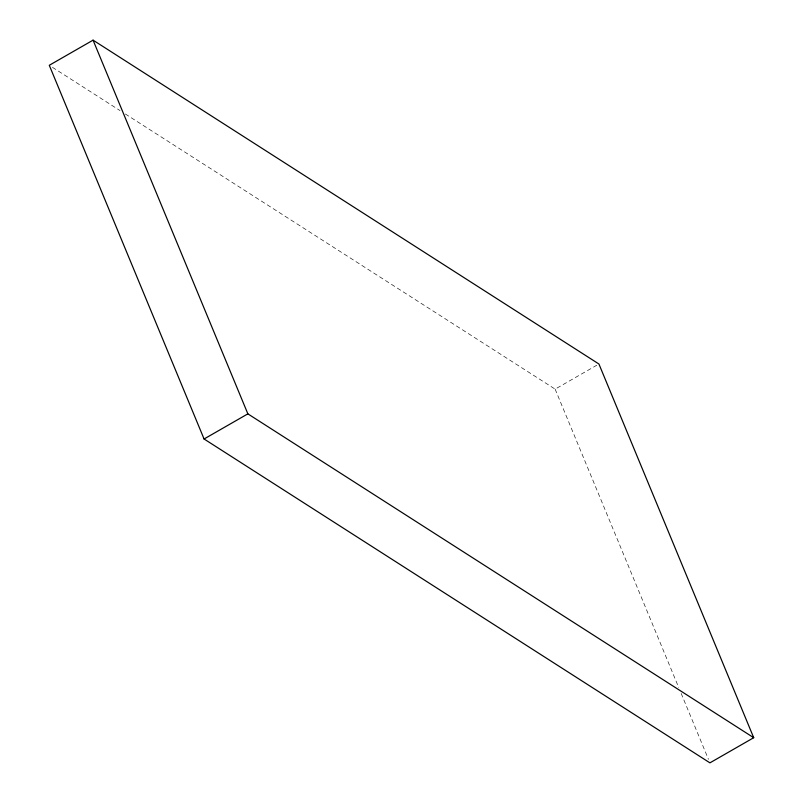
<?xml version="1.0" encoding="UTF-8"?>
<svg xmlns="http://www.w3.org/2000/svg" width="803" height="803" viewBox="0 0 803 803"><rect width="100%" height="100%" fill="white"/><g stroke="black" fill="none" stroke-linecap="round" stroke-linejoin="round"><path stroke-width="0.6" stroke-dasharray="4.01 3.01" d="M125.318 113.966L555.134 389.144L596.79 365.235M52.446 67.322L120.038 110.593M555.134 389.144L678.776 687.649M681.175 693.431L708.487 759.377"/><path stroke-width="1.2" d="M93.068 40.15L49.284 65.294L204.072 438.99L709.932 762.85L753.716 737.706L598.928 364.01L93.068 40.15L247.866 413.856L753.716 737.706M204.072 438.99L247.866 413.856"/></g></svg>
